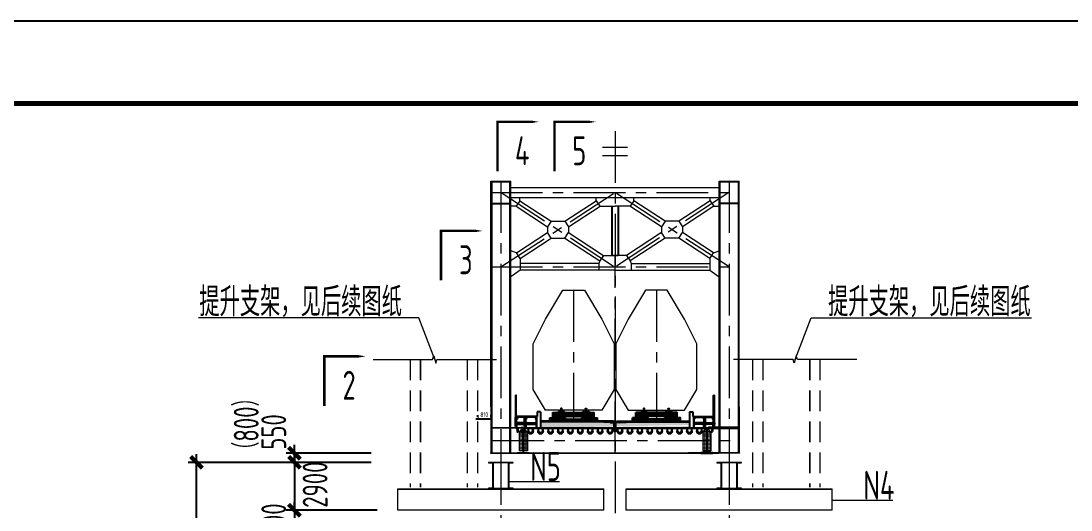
# Model space of a CAD drawing. Extents: x -2876908 to 633791, y -1383861 to 872234.
# Drawn here: x -5544 to 57937, y -728528 to -698933 of the extents above; entities that cross this region are included whole.
import ezdxf
from ezdxf.enums import TextEntityAlignment as Align

# ---------------------------------------------------------------- set-up
doc = ezdxf.new("R2010")
doc.units = 0
doc.header["$LTSCALE"] = 5
doc.header["$MEASUREMENT"] = 0
doc.linetypes.add('CENTER', pattern=[2, 1.25, -0.25, 0.25, -0.25])
doc.linetypes.add('DASHED', pattern=[0.75, 0.5, -0.25])
doc.layers.get('0').update_dxf_attribs({"linetype": 'CONTINUOUS', "lineweight": 25})
doc.layers.get('DEFPOINTS').update_dxf_attribs({"color": 35, "linetype": 'CONTINUOUS', "lineweight": 13})
for name, color, linetype, lineweight in [('1粗实线', 1, 'CONTINUOUS', 30), ('3中心线', 6, 'CENTER', 18), ('4虚线', 2, 'DASHED', 18), ('5标注', 3, 'CONTINUOUS', 15), ('6文本', 7, 'CONTINUOUS', 15), ('8轮廓线', 4, 'CONTINUOUS', 15), ('DIM', 3, 'CONTINUOUS', 0), ('HFZT', 5, 'CONTINUOUS', 15), ('THIN', 7, 'CONTINUOUS', 0)]:
    doc.layers.add(name, color=color, linetype=linetype, lineweight=lineweight)
for name, color, linetype in [('2', 2, 'DASHED'), ('3', 3, 'CONTINUOUS'), ('4', 4, 'CONTINUOUS'), ('尺寸线', 3, 'CONTINUOUS')]:
    doc.layers.add(name, color=color, linetype=linetype)
doc.styles.add('TSSD_Dimension', font='tssdeng.shx', dxfattribs={"width": 0.7, "bigfont": 'hztxt.shx'})
doc.styles.add('TSSD_NORM', font='tssdeng.shx', dxfattribs={"width": 0.7, "bigfont": 'hztxt.shx'})
doc.dimstyles.new('TSSD_100_100', dxfattribs={"dimtxt": 300, "dimasz": 100, "dimexe": 100, "dimexo": 250, "dimgap": 100, "dimtad": 1, "dimdec": 0, "dimzin": 0, "dimdsep": 46, "dimtxsty": 'TSSD_Dimension', "dimblk": 'ARCHTICK', "dimblk1": 'ARCHTICK', "dimblk2": 'ARCHTICK', "dimcen": 0, "dimdle": 100, "dimclrt": 7, "dimadec": 0, "dimazin": 0, "dimtfac": 1, "dimtdec": 0, "dimtix": 1, "dimtmove": 2, "dimatfit": 3, "dimfxl": 1, "dimtolj": 1, "dimtzin": 0, "dimarcsym": 0})
pattern_1 = [(45, (-2233.15496, 2225.79422), (-0.1, 0.1), [])]

# ---------------------------------------------------------------- blocks, each defined once
blk = doc.blocks.new('CRTS3型板式无砟轨道')
at = {"layer": '3', "ltscale": 2.5}
h = blk.add_hatch(dxfattribs=at)
h.set_pattern_fill('JIS_WOOD', color=252, scale=0.2, style=0)
h.set_pattern_definition(pattern_1)
h.paths.add_polyline_path([(14.5, 0), (14.5, 2), (5, 2), (5, 1), (-5, 1), (-5, 2), (-14.5, 2), (-14.5, 0)])
h = blk.add_hatch(dxfattribs=at)
h.set_pattern_fill('JIS_WOOD', color=252, scale=0.2, style=0)
h.set_pattern_definition(pattern_1)
h.paths.add_polyline_path([(12.5, 3), (12.5, 5.1), (-12.5, 5.1), (-12.5, 3)])
h = blk.add_hatch(dxfattribs=at)
h.set_pattern_fill('AR-CONC', color=252, scale=0.005, style=0)
h.set_pattern_definition([(50, (-2233.155, 2236.2254), (0.91092334, -0.07969543), [0.09525, -1.04775]), (355, (-2233.155, 2236.2254), (-0.17621413, 0.95528321), [0.0762, -0.8382]), (100.451, (-2233.07905, 2236.2188), (0.7347125, 0.87558344), [0.08095, -0.89045]), (46.1842, (-2233.155, 2236.4794), (1.3553952, -0.21021164), [0.142875, -1.571625]), (96.6356, (-2233.042, 2236.4619), (1.18702117, 1.2371278), [0.121425, -1.335675]), (351.184, (-2233.155, 2236.4794), (1.187023, 1.2371256), [0.1143, -1.2573]), (21, (-2233.028, 2236.4159), (0.7580744, -0.5113276), [0.09525, -1.04775]), (326, (-2233.028, 2236.4159), (0.30901014, 0.92093983), [0.0762, -0.8382]), (71.4514, (-2232.9648, 2236.3733), (1.06708245, 0.4096143), [0.08095, -0.89045]), (37.5, (-2233.15496, 2236.22544), (0.015443016, 0.422775194), [0, -0.82804, 0, -0.8509, 0, -0.841375]), (7.5, (-2233.15496, 2236.22544), (0.33409831, 0.500902874), [0, -0.48514, 0, -0.80899, 0, -0.320675]), (327.5, (-2233.43817, 2236.22544), (0.677952976, -0.02864372), [0, -0.3175, 0, -0.9906, 0, -1.31445]), (317.5, (-2233.5652, 2236.22544), (0.74064591, 0.12713246), [0, -0.41275, 0, -0.65786, 0, -0.93345])])
h.paths.add_polyline_path([(12.5, 3), (-12.5, 3), (-12.5, 2), (-5, 2), (-5, 1), (5, 1), (5, 2), (12.5, 2)])
h = blk.add_hatch(dxfattribs=at)
h.set_pattern_fill('JIS_WOOD', color=252, scale=0.2, style=0)
h.set_pattern_definition(pattern_1)
h.paths.add_polyline_path([(-5.08, 5.1, 0.682497), (-5.06, 5.15), (-5.93, 5.77, 0.409147), (-6.33, 5.64), (-6.45, 5.42, -0.526545), (-6.47, 5.42), (-6.5, 5.46, 0.220916), (-6.51, 5.46), (-8.38, 5.46, 0.220916), (-8.4, 5.46), (-8.42, 5.42, -0.526545), (-8.45, 5.42), (-8.57, 5.64, 0.409147), (-8.97, 5.77), (-9.84, 5.15, 0.682497), (-9.82, 5.1)])
at = {"layer": '3'}
for p, q in [((-14.5, 2), (-5, 2)), ((-14.5, 0), (-14.5, 2)), ((-14.5, 0), (14.5, 0)), ((-12.5, 5.1), (12.5, 5.1)), ((-12.5, 2), (-12.5, 5.1)), ((-12.5, 3), (12.5, 3)), ((-5, 1), (-5, 2)), ((-5, 1), (5, 1)), ((5, 2), (14.5, 2)), ((5, 1), (5, 2)), ((12.5, 2), (12.5, 5.1)), ((14.5, 0), (14.5, 2))]:
    blk.add_line(p, q, dxfattribs=at)
for points in [[(-7.34, 5.93), (-7.34, 7.32, -0.414214), (-7.24, 7.42), (-7.18, 7.42), (-7.18, 7.52, 0.414214), (-7.27, 7.62), (-7.62, 7.62, 0.414214), (-7.72, 7.52), (-7.72, 7.42), (-7.65, 7.42, -0.414214), (-7.55, 7.32), (-7.55, 5.93, -0.414214), (-7.75, 5.73), (-7.93, 5.73, 0.414214), (-8.13, 5.53), (-6.76, 5.53, 0.414233), (-6.96, 5.73), (-7.14, 5.73, -0.414214), (-7.34, 5.93)], [(7.34, 5.93), (7.34, 7.32, 0.414214), (7.24, 7.42), (7.17, 7.42), (7.17, 7.52, -0.414214), (7.27, 7.62), (7.62, 7.62, -0.414214), (7.72, 7.52), (7.72, 7.42), (7.65, 7.42, 0.414214), (7.55, 7.32), (7.55, 5.93, 0.414214), (7.75, 5.73), (7.93, 5.73, -0.414214), (8.13, 5.53), (6.76, 5.53, -0.414233), (6.96, 5.73), (7.14, 5.73, 0.414214), (7.34, 5.93)]]:
    blk.add_lwpolyline(points, format="xyb", dxfattribs=at)
blk.add_lwpolyline([(-10.66, 5.73), (-10.66, 5.73)], dxfattribs=at)
for points in [[(-9.82, 5.1), (-5.08, 5.1, 0.782963), (-5.06, 5.16), (-5.93, 5.77, 0.409147), (-6.33, 5.64), (-6.45, 5.42, -0.526545), (-6.47, 5.42), (-6.5, 5.46, 0.220916), (-6.51, 5.46), (-8.38, 5.46, 0.220916), (-8.4, 5.46), (-8.42, 5.42, -0.526545), (-8.45, 5.42), (-8.57, 5.64, 0.409147), (-8.97, 5.77), (-9.83, 5.16, 0.782963)], [(9.82, 5.1), (5.08, 5.1, -0.782963), (5.06, 5.16), (5.93, 5.77, -0.409147), (6.33, 5.64), (6.45, 5.42, 0.526545), (6.47, 5.42), (6.5, 5.46, -0.220916), (6.51, 5.46), (8.38, 5.46, -0.220916), (8.4, 5.46), (8.42, 5.42, 0.526545), (8.45, 5.42), (8.57, 5.64, -0.409147), (8.97, 5.77), (9.83, 5.16, -0.782963)]]:
    blk.add_lwpolyline(points, format="xyb", close=True, dxfattribs=at)
for points in [[(-8.42, 3.95), (-6.37, 3.95), (-6.37, 2.48), (-8.42, 2.48)], [(8.42, 3.95), (6.37, 3.95), (6.37, 2.48), (8.42, 2.48)]]:
    blk.add_lwpolyline(points, close=True, dxfattribs=at)
blk = doc.blocks.new('U肋')
at = {"color": 0}
for p, q in [((-1.09, -2.32), (-1.5, 0)), ((-1.5, 0), (-1.42, 0)), ((-1.42, 0), (-1.5, 0)), ((-1.01, -2.31), (-1.42, 0)), ((1.42, 0), (1.01, -2.31)), ((1.5, 0), (1.09, -2.32)), ((1.42, 0), (1.5, 0)), ((1.5, 0), (1.42, 0)), ((-0.51, -2.72), (0.51, -2.72)), ((-0.51, -2.8), (0.51, -2.8))]:
    blk.add_line(p, q, dxfattribs=at)
at = {"color": 3}
for p, q in [((-1.24, -1.91), (-1.16, -1.9)), ((-0.2, -3.4), (0.2, -3.4)), ((1.24, -1.91), (1.16, -1.9))]:
    blk.add_line(p, q, dxfattribs=at)
blk.add_line((1.24, -1.91), (1.16, -1.9))
for centre, radius, start, end in [((-1.47, -1.96), 0.23, 10.61033, 185.02162), ((-0.2, -1.9), 1.5, 182.87104, 270), ((0.2, -1.9), 1.5, 270, 357.12895), ((1.47, -1.96), 0.23, 354.97836, 169.38967)]:
    blk.add_arc(centre, radius, start, end, dxfattribs=at)
at = {"color": 0}
for centre, radius, start, end in [((-0.51, -2.22), 0.58, 190.12467, 270), ((-0.51, -2.22), 0.5, 190.12467, 270), ((0.51, -2.22), 0.5, 270, 349.87533), ((0.51, -2.22), 0.58, 270, 349.87533)]:
    blk.add_arc(centre, radius, start, end, dxfattribs=at)
blk = doc.blocks.new('dds')
for points in [[(-1099285, -6316, -1), (-1099285, -6340, -1)], [(-1099205, -6236, -1), (-1099205, -6260, -1)], [(-1099205, -6316, -1), (-1099205, -6340, -1)], [(-1099105, -6236, 1), (-1099105, -6260, 1)], [(-1099105, -6316, 1), (-1099105, -6340, 1)], [(-1099025, -6316, 1), (-1099025, -6340, 1)], [(-1110465, -6396, -1), (-1110465, -6420, -1)], [(-1110465, -6476, -1), (-1110465, -6500, -1)], [(-1110465, -6556, -1), (-1110465, -6580, -1)], [(-1110465, -6636, -1), (-1110465, -6660, -1)], [(-1110465, -6716, -1), (-1110465, -6740, -1)], [(-1110465, -6796, -1), (-1110465, -6820, -1)], [(-1110465, -6876, -1), (-1110465, -6900, -1)], [(-1110465, -6956, -1), (-1110465, -6980, -1)], [(-1110385, -6396, -1), (-1110385, -6420, -1)], [(-1110385, -6476, -1), (-1110385, -6500, -1)], [(-1110385, -6556, -1), (-1110385, -6580, -1)], [(-1110385, -6636, -1), (-1110385, -6660, -1)], [(-1110385, -6716, -1), (-1110385, -6740, -1)], [(-1110385, -6796, -1), (-1110385, -6820, -1)], [(-1110385, -6876, -1), (-1110385, -6900, -1)], [(-1110385, -6956, -1), (-1110385, -6980, -1)], [(-1110305, -6396, -1), (-1110305, -6420, -1)], [(-1110305, -6476, 1), (-1110305, -6500, 1)], [(-1110305, -6556, -1), (-1110305, -6580, -1)], [(-1110305, -6636, -1), (-1110305, -6660, -1)], [(-1110305, -6716, -1), (-1110305, -6740, -1)], [(-1110305, -6796, -1), (-1110305, -6820, -1)], [(-1110305, -6876, -1), (-1110305, -6900, -1)], [(-1110305, -6956, -1), (-1110305, -6980, -1)], [(-1110205, -6396, 1), (-1110205, -6420, 1)], [(-1110205, -6476, 1), (-1110205, -6500, 1)], [(-1110205, -6556, 1), (-1110205, -6580, 1)], [(-1110205, -6636, 1), (-1110205, -6660, 1)], [(-1110205, -6716, 1), (-1110205, -6740, 1)], [(-1110205, -6796, 1), (-1110205, -6820, 1)], [(-1110205, -6876, 1), (-1110205, -6900, 1)], [(-1110205, -6956, 1), (-1110205, -6980, 1)], [(-1110125, -6396, 1), (-1110125, -6420, 1)], [(-1110125, -6476, 1), (-1110125, -6500, 1)], [(-1110125, -6556, 1), (-1110125, -6580, 1)], [(-1110125, -6636, 1), (-1110125, -6660, 1)], [(-1110125, -6716, 1), (-1110125, -6740, 1)], [(-1110125, -6796, 1), (-1110125, -6820, 1)], [(-1110125, -6876, 1), (-1110125, -6900, 1)], [(-1110125, -6956, 1), (-1110125, -6980, 1)], [(-1110045, -6396, 1), (-1110045, -6420, 1)], [(-1110045, -6476, 1), (-1110045, -6500, 1)], [(-1110045, -6556, 1), (-1110045, -6580, 1)], [(-1110045, -6636, 1), (-1110045, -6660, 1)], [(-1110045, -6716, 1), (-1110045, -6740, 1)], [(-1110045, -6796, 1), (-1110045, -6820, 1)], [(-1110045, -6876, 1), (-1110045, -6900, 1)], [(-1110045, -6956, 1), (-1110045, -6980, 1)], [(-1099365, -6396, -1), (-1099365, -6420, -1)], [(-1099365, -6476, -1), (-1099365, -6500, -1)], [(-1099365, -6556, -1), (-1099365, -6580, -1)], [(-1099365, -6636, -1), (-1099365, -6660, -1)], [(-1099365, -6716, -1), (-1099365, -6740, -1)], [(-1099365, -6796, -1), (-1099365, -6820, -1)], [(-1099365, -6876, -1), (-1099365, -6900, -1)], [(-1099365, -6956, -1), (-1099365, -6980, -1)], [(-1099285, -6396, -1), (-1099285, -6420, -1)], [(-1099285, -6476, -1), (-1099285, -6500, -1)], [(-1099285, -6556, -1), (-1099285, -6580, -1)], [(-1099285, -6636, -1), (-1099285, -6660, -1)], [(-1099285, -6716, -1), (-1099285, -6740, -1)], [(-1099285, -6796, -1), (-1099285, -6820, -1)], [(-1099285, -6876, -1), (-1099285, -6900, -1)], [(-1099285, -6956, -1), (-1099285, -6980, -1)], [(-1099205, -6396, -1), (-1099205, -6420, -1)], [(-1099205, -6476, -1), (-1099205, -6500, -1)], [(-1099205, -6556, -1), (-1099205, -6580, -1)], [(-1099205, -6636, -1), (-1099205, -6660, -1)], [(-1099205, -6716, -1), (-1099205, -6740, -1)], [(-1099205, -6796, -1), (-1099205, -6820, -1)], [(-1099205, -6876, -1), (-1099205, -6900, -1)], [(-1099205, -6956, -1), (-1099205, -6980, -1)], [(-1099105, -6396, 1), (-1099105, -6420, 1)], [(-1099105, -6476, -1), (-1099105, -6500, -1)], [(-1099105, -6556, 1), (-1099105, -6580, 1)], [(-1099105, -6636, 1), (-1099105, -6660, 1)], [(-1099105, -6716, 1), (-1099105, -6740, 1)], [(-1099105, -6796, 1), (-1099105, -6820, 1)], [(-1099105, -6876, 1), (-1099105, -6900, 1)], [(-1099105, -6956, 1), (-1099105, -6980, 1)], [(-1099025, -6396, 1), (-1099025, -6420, 1)], [(-1099025, -6476, 1), (-1099025, -6500, 1)], [(-1099025, -6556, 1), (-1099025, -6580, 1)], [(-1099025, -6636, 1), (-1099025, -6660, 1)], [(-1099025, -6716, 1), (-1099025, -6740, 1)], [(-1099025, -6796, 1), (-1099025, -6820, 1)], [(-1099025, -6876, 1), (-1099025, -6900, 1)], [(-1099025, -6956, 1), (-1099025, -6980, 1)], [(-1098945, -6396, 1), (-1098945, -6420, 1)], [(-1098945, -6476, 1), (-1098945, -6500, 1)], [(-1098945, -6556, 1), (-1098945, -6580, 1)], [(-1098945, -6636, 1), (-1098945, -6660, 1)], [(-1098945, -6716, 1), (-1098945, -6740, 1)], [(-1098945, -6796, 1), (-1098945, -6820, 1)], [(-1098945, -6876, 1), (-1098945, -6900, 1)], [(-1098945, -6956, 1), (-1098945, -6980, 1)], [(-1110465, -7036, -1), (-1110465, -7060, -1)], [(-1110465, -7116, -1), (-1110465, -7140, -1)], [(-1110465, -7196, -1), (-1110465, -7220, -1)], [(-1110465, -7276, -1), (-1110465, -7300, -1)], [(-1110465, -7356, -1), (-1110465, -7380, -1)], [(-1110465, -7436, -1), (-1110465, -7460, -1)], [(-1110385, -7036, -1), (-1110385, -7060, -1)], [(-1110385, -7116, -1), (-1110385, -7140, -1)], [(-1110385, -7196, -1), (-1110385, -7220, -1)], [(-1110385, -7276, -1), (-1110385, -7300, -1)], [(-1110385, -7356, -1), (-1110385, -7380, -1)], [(-1110385, -7436, -1), (-1110385, -7460, -1)], [(-1110305, -7036, -1), (-1110305, -7060, -1)], [(-1110305, -7116, -1), (-1110305, -7140, -1)], [(-1110305, -7196, 1), (-1110305, -7220, 1)], [(-1110305, -7276, -1), (-1110305, -7300, -1)], [(-1110305, -7356, -1), (-1110305, -7380, -1)], [(-1110305, -7436, -1), (-1110305, -7460, -1)], [(-1110205, -7036, 1), (-1110205, -7060, 1)], [(-1110205, -7116, 1), (-1110205, -7140, 1)], [(-1110205, -7196, 1), (-1110205, -7220, 1)], [(-1110205, -7276, 1), (-1110205, -7300, 1)], [(-1110205, -7356, 1), (-1110205, -7380, 1)], [(-1110205, -7436, 1), (-1110205, -7460, 1)], [(-1110125, -7036, 1), (-1110125, -7060, 1)], [(-1110125, -7116, 1), (-1110125, -7140, 1)], [(-1110125, -7196, 1), (-1110125, -7220, 1)], [(-1110125, -7276, 1), (-1110125, -7300, 1)], [(-1110125, -7356, 1), (-1110125, -7380, 1)], [(-1110125, -7436, 1), (-1110125, -7460, 1)], [(-1110045, -7036, 1), (-1110045, -7060, 1)], [(-1110045, -7116, 1), (-1110045, -7140, 1)], [(-1110045, -7196, 1), (-1110045, -7220, 1)], [(-1110045, -7276, 1), (-1110045, -7300, 1)], [(-1110045, -7356, 1), (-1110045, -7380, 1)], [(-1110045, -7436, 1), (-1110045, -7460, 1)], [(-1099365, -7036, -1), (-1099365, -7060, -1)], [(-1099365, -7116, -1), (-1099365, -7140, -1)], [(-1099365, -7196, -1), (-1099365, -7220, -1)], [(-1099365, -7276, -1), (-1099365, -7300, -1)], [(-1099365, -7356, -1), (-1099365, -7380, -1)], [(-1099365, -7436, -1), (-1099365, -7460, -1)], [(-1099285, -7036, -1), (-1099285, -7060, -1)], [(-1099285, -7116, -1), (-1099285, -7140, -1)], [(-1099285, -7196, -1), (-1099285, -7220, -1)], [(-1099285, -7276, -1), (-1099285, -7300, -1)], [(-1099285, -7356, -1), (-1099285, -7380, -1)], [(-1099285, -7436, -1), (-1099285, -7460, -1)], [(-1099205, -7036, -1), (-1099205, -7060, -1)], [(-1099205, -7116, -1), (-1099205, -7140, -1)], [(-1099205, -7196, -1), (-1099205, -7220, -1)], [(-1099205, -7276, -1), (-1099205, -7300, -1)], [(-1099205, -7356, -1), (-1099205, -7380, -1)], [(-1099205, -7436, -1), (-1099205, -7460, -1)], [(-1099105, -7036, 1), (-1099105, -7060, 1)], [(-1099105, -7116, 1), (-1099105, -7140, 1)], [(-1099105, -7196, -1), (-1099105, -7220, -1)], [(-1099105, -7276, 1), (-1099105, -7300, 1)], [(-1099105, -7356, 1), (-1099105, -7380, 1)], [(-1099105, -7436, 1), (-1099105, -7460, 1)], [(-1099025, -7036, 1), (-1099025, -7060, 1)], [(-1099025, -7116, 1), (-1099025, -7140, 1)], [(-1099025, -7196, 1), (-1099025, -7220, 1)], [(-1099025, -7276, 1), (-1099025, -7300, 1)], [(-1099025, -7356, 1), (-1099025, -7380, 1)], [(-1099025, -7436, 1), (-1099025, -7460, 1)], [(-1098945, -7036, 1), (-1098945, -7060, 1)], [(-1098945, -7116, 1), (-1098945, -7140, 1)], [(-1098945, -7196, 1), (-1098945, -7220, 1)], [(-1098945, -7276, 1), (-1098945, -7300, 1)], [(-1098945, -7356, 1), (-1098945, -7380, 1)], [(-1098945, -7436, 1), (-1098945, -7460, 1)]]:
    blk.add_hatch(color=256).paths.add_polyline_path(points)
at = {"layer": '3', "ltscale": 0.01}
h = blk.add_hatch(dxfattribs=at)
h.set_pattern_fill('AR-CONC', color=256, style=0)
h.set_pattern_definition([(50, (-871281.92, 668068.76), (182.18467, -15.939086), [19.05, -209.55]), (355, (-871281.92, 668068.76), (-35.242826, 191.056643), [15.24, -167.64]), (100.451, (-871266.74, 668067.43), (146.9425, 175.116688), [16.19, -178.09]), (46.1842, (-871281.92, 668119.56), (271.07904, -42.04233), [28.575, -314.325]), (96.6356, (-871259.33, 668116.05), (237.40423, 247.42556), [24.285, -267.135]), (351.184, (-871281.92, 668119.56), (237.40461, 247.42512), [22.86, -251.46]), (21, (-871256.52, 668106.86), (151.61488, -102.26552), [19.05, -209.55]), (326, (-871256.52, 668106.86), (61.80203, 184.187966), [15.24, -167.64]), (71.4514, (-871243.89, 668098.34), (213.41649, 81.922858), [16.19, -178.09]), (37.5, (-871281.92, 668068.76), (3.088603, 84.555039), [0, -165.608, 0, -170.18, 0, -168.275]), (7.5, (-871281.92, 668068.76), (66.819663, 100.180575), [0, -97.028, 0, -161.798, 0, -64.135]), (327.5, (-871338.564, 668068.76), (135.590595, -5.728744), [0, -63.5, 0, -198.12, 0, -262.89]), (317.5, (-871363.96, 668068.76), (148.129181, 25.426491), [0, -82.55, 0, -131.572, 0, -186.69])])
edge = h.paths.add_edge_path()
edge.add_line((-1109196, -5762), (-1109205, -6101))
edge.add_line((-1108655, -5751), (-1109196, -5762))
edge.add_line((-1105755, -5751), (-1108655, -5751))
edge.add_line((-1105005, -5778), (-1105755, -5751))
edge.add_line((-1105005, -5778), (-1104705, -5778))
edge.add_line((-1104405, -5778), (-1104705, -5778))
edge.add_line((-1104405, -5778), (-1103655, -5751))
edge.add_line((-1103655, -5751), (-1100755, -5751))
edge.add_line((-1100755, -5751), (-1100205, -5762))
edge.add_line((-1100205, -5762), (-1100205, -5938))
edge.add_line((-1109205, -6107), (-1109205, -6095))
edge.add_line((-1109150, -6101), (-1100205, -6101))
edge.add_line((-1100205, -6101), (-1100205, -6001))
at = {"layer": '4'}
for points in [[(-1110385, -6316, -1), (-1110385, -6340, -1)], [(-1110305, -6236, -1), (-1110305, -6260, -1)], [(-1110305, -6316, -1), (-1110305, -6340, -1)], [(-1110205, -6236, 1), (-1110205, -6260, 1)], [(-1110205, -6316, 1), (-1110205, -6340, 1)], [(-1110125, -6316, 1), (-1110125, -6340, 1)]]:
    blk.add_hatch(color=4, dxfattribs=at).paths.add_polyline_path(points)
for p, q in [((-1110505, -6377), (-1110355, -6198)), ((-1110005, -6377), (-1110155, -6198)), ((-1105155, -6117), (-1104855, -6117)), ((-1104713, -6120), (-1104697, -6120)), ((-1104555, -6117), (-1104255, -6117)), ((-1099405, -6377), (-1099255, -6198)), ((-1099255, -6198), (-1099055, -6198)), ((-1098905, -6377), (-1099055, -6198)), ((-1110505, -6377), (-1110505, -7498)), ((-1110005, -6377), (-1110005, -7498)), ((-1099405, -6377), (-1099405, -7498)), ((-1098905, -6377), (-1098905, -7498)), ((-1110625, -7589), (-1109885, -7589)), ((-1110625, -7589), (-1110625, -7617)), ((-1110005, -7498), (-1110505, -7498)), ((-1110265, -7589), (-1110265, -7661)), ((-1110245, -7589), (-1110245, -7661)), ((-1109885, -7589), (-1109885, -7617)), ((-1098785, -7589), (-1099525, -7589)), ((-1099525, -7589), (-1099525, -7617)), ((-1099405, -7498), (-1098905, -7498)), ((-1099165, -7589), (-1099165, -7661)), ((-1099145, -7589), (-1099145, -7661)), ((-1098785, -7589), (-1098785, -7617)), ((-1110625, -7661), (-1110625, -7641)), ((-1109885, -7661), (-1110625, -7661)), ((-1109885, -7661), (-1109885, -7641)), ((-1099525, -7661), (-1099525, -7641)), ((-1099525, -7661), (-1098785, -7661)), ((-1098785, -7661), (-1098785, -7641))]:
    blk.add_line(p, q)
at = {"ltscale": 2.5}
blk.add_line((-1097180, -7617), (-1097180, -7645), dxfattribs=at)
for centre in [(-1099285, -6328), (-1099205, -6248), (-1099205, -6328), (-1099105, -6248), (-1099105, -6328), (-1099025, -6328), (-1110465, -6408), (-1110465, -6488), (-1110465, -6568), (-1110465, -6648), (-1110465, -6728), (-1110465, -6808), (-1110465, -6888), (-1110465, -6968), (-1110385, -6408), (-1110385, -6488), (-1110385, -6568), (-1110385, -6648), (-1110385, -6728), (-1110385, -6808), (-1110385, -6888), (-1110385, -6968), (-1110305, -6408), (-1110305, -6488), (-1110305, -6568), (-1110305, -6648), (-1110305, -6728), (-1110305, -6808), (-1110305, -6888), (-1110305, -6968), (-1110205, -6408), (-1110205, -6488), (-1110205, -6568), (-1110205, -6648), (-1110205, -6728), (-1110205, -6808), (-1110205, -6888), (-1110205, -6968), (-1110125, -6408), (-1110125, -6488), (-1110125, -6568), (-1110125, -6648), (-1110125, -6728), (-1110125, -6808), (-1110125, -6888), (-1110125, -6968), (-1110045, -6408), (-1110045, -6488), (-1110045, -6568), (-1110045, -6648), (-1110045, -6728), (-1110045, -6808), (-1110045, -6888), (-1110045, -6968), (-1099365, -6408), (-1099365, -6488), (-1099365, -6568), (-1099365, -6648), (-1099365, -6728), (-1099365, -6808), (-1099365, -6888), (-1099365, -6968), (-1099285, -6408), (-1099285, -6488), (-1099285, -6568), (-1099285, -6648), (-1099285, -6728), (-1099285, -6808), (-1099285, -6888), (-1099285, -6968), (-1099205, -6408), (-1099205, -6488), (-1099205, -6568), (-1099205, -6648), (-1099205, -6728), (-1099205, -6808), (-1099205, -6888), (-1099205, -6968), (-1099105, -6408), (-1099105, -6488), (-1099105, -6568), (-1099105, -6648), (-1099105, -6728), (-1099105, -6808), (-1099105, -6888), (-1099105, -6968), (-1099025, -6408), (-1099025, -6488), (-1099025, -6568), (-1099025, -6648), (-1099025, -6728), (-1099025, -6808), (-1099025, -6888), (-1099025, -6968), (-1098945, -6408), (-1098945, -6488), (-1098945, -6568), (-1098945, -6648), (-1098945, -6728), (-1098945, -6808), (-1098945, -6888), (-1098945, -6968), (-1110465, -7048), (-1110465, -7128), (-1110465, -7208), (-1110465, -7288), (-1110465, -7368), (-1110465, -7448), (-1110385, -7048), (-1110385, -7128), (-1110385, -7208), (-1110385, -7288), (-1110385, -7368), (-1110385, -7448), (-1110305, -7048), (-1110305, -7128), (-1110305, -7208), (-1110305, -7288), (-1110305, -7368), (-1110305, -7448), (-1110205, -7048), (-1110205, -7128), (-1110205, -7208), (-1110205, -7288), (-1110205, -7368), (-1110205, -7448), (-1110125, -7048), (-1110125, -7128), (-1110125, -7208), (-1110125, -7288), (-1110125, -7368), (-1110125, -7448), (-1110045, -7048), (-1110045, -7128), (-1110045, -7208), (-1110045, -7288), (-1110045, -7368), (-1110045, -7448), (-1099365, -7048), (-1099365, -7128), (-1099365, -7208), (-1099365, -7288), (-1099365, -7368), (-1099365, -7448), (-1099285, -7048), (-1099285, -7128), (-1099285, -7208), (-1099285, -7288), (-1099285, -7368), (-1099285, -7448), (-1099205, -7048), (-1099205, -7128), (-1099205, -7208), (-1099205, -7288), (-1099205, -7368), (-1099205, -7448), (-1099105, -7048), (-1099105, -7128), (-1099105, -7208), (-1099105, -7288), (-1099105, -7368), (-1099105, -7448), (-1099025, -7048), (-1099025, -7128), (-1099025, -7208), (-1099025, -7288), (-1099025, -7368), (-1099025, -7448), (-1098945, -7048), (-1098945, -7128), (-1098945, -7208), (-1098945, -7288), (-1098945, -7368), (-1098945, -7448)]:
    blk.add_circle(centre, 12)
at = {"layer": '2', "color": 2, "linetype": 'DASHED', "ltscale": 0.5}
for p, q in [((-1110265, -6198), (-1110265, -7498)), ((-1110245, -6198), (-1110245, -7498)), ((-1099165, -6198), (-1099165, -7498)), ((-1099145, -6198), (-1099145, -7498))]:
    blk.add_line(p, q, dxfattribs=at)
at = {"layer": '3', "color": 3}
for p, q in [((-1108655, -5691), (-1109205, -5702)), ((-1105755, -5691), (-1108655, -5691)), ((-1104796, -5710), (-1105755, -5691))]:
    blk.add_line(p, q, dxfattribs=at)
at = {"layer": '3', "ltscale": 2.5}
for p, q in [((-1104755, -5773), (-1104796, -5710)), ((-1104655, -5773), (-1104614, -5710))]:
    blk.add_line(p, q, dxfattribs=at)
at = {"layer": '3', "color": 3}
for points in [[(-1104614, -5710), (-1103655, -5691), (-1100755, -5691), (-1100205, -5702)], [(-1104755, -6312), (-1104755, -5773)], [(-1104655, -6312), (-1104655, -5773)]]:
    blk.add_lwpolyline(points, dxfattribs=at)
at = {"layer": '3'}
blk.add_lwpolyline([(-1104755, -6312, 0.414214), (-1104705, -6312, 0.414214), (-1104655, -6312, 0.414214), (-1104705, -6312)], format="xyb", dxfattribs=at)
at = {"layer": '3中心线', "ltscale": 500}
for p, q in [((-1111605, 8823), (-1111605, -7645)), ((-1097805, 8823), (-1097805, -7645)), ((-1112205, 8133), (-1097205, 8133)), ((-1111605, 3633), (-1104705, 8133)), ((-1111588, 8133), (-1104705, 3633)), ((-1097822, 8133), (-1104705, 3633)), ((-1097805, 3633), (-1104705, 8133)), ((-1104705, -7641), (-1104705, 4336)), ((-1112205, 3633), (-1097205, 3633)), ((-1107205, 2221), (-1107205, -5751)), ((-1102205, 2221), (-1102205, -5751)), ((-1112121, -6867), (-1097255, -6867))]:
    blk.add_line(p, q, dxfattribs=at)
at = {"layer": '4', "color": 4}
for p, q in [((-1098747, -5459), (-1098747, -4127)), ((-1098747, -4127), (-1098684, -4127)), ((-1098741, -5459), (-1098741, -4127)), ((-1098684, -5459), (-1098684, -4127)), ((-1110655, -5459), (-1110730, -5459)), ((-1110730, -6033), (-1110730, -5459)), ((-1110726, -5793), (-1110726, -5459)), ((-1110669, -5793), (-1110669, -5459)), ((-1110663, -6033), (-1110663, -5459)), ((-1110655, -5808), (-1110655, -5468)), ((-1110651, -5733), (-1110651, -5559)), ((-1110645, -5459), (-1110645, -5427)), ((-1109473, -5427), (-1110645, -5427)), ((-1109463, -5459), (-1110645, -5459)), ((-1110095, -5467), (-1110609, -5467)), ((-1110170, -5467), (-1110170, -5459)), ((-1110170, -5811), (-1110170, -5467)), ((-1110103, -5467), (-1110103, -5459)), ((-1110103, -6033), (-1110103, -5467)), ((-1110095, -6101), (-1110095, -5468)), ((-1110091, -5733), (-1110091, -5559)), ((-1109509, -5467), (-1110049, -5467)), ((-1109473, -5459), (-1109473, -5427)), ((-1109463, -5468), (-1109463, -6034)), ((-1109455, -5469), (-1109463, -5469)), ((-1109455, -5427), (-1109455, -6101)), ((-1109455, -5427), (-1109405, -5427)), ((-1109455, -5469), (-1109455, -6034)), ((-1109205, -5129), (-1109405, -5129)), ((-1109405, -5129), (-1109405, -5427)), ((-1109205, -5129), (-1109205, -6101)), ((-1100205, -5129), (-1100205, -6101)), ((-1100205, -5129), (-1100005, -5129)), ((-1100005, -5129), (-1100005, -5427)), ((-1099955, -5427), (-1100005, -5427)), ((-1099955, -5427), (-1099955, -6101)), ((-1099955, -5469), (-1099955, -6034)), ((-1099955, -5469), (-1099947, -5469)), ((-1099947, -5459), (-1098765, -5459)), ((-1099947, -5468), (-1099947, -6034)), ((-1099937, -5427), (-1098765, -5427)), ((-1099937, -5459), (-1099937, -5427)), ((-1099901, -5467), (-1099361, -5467)), ((-1099319, -5733), (-1099319, -5559)), ((-1099315, -5467), (-1098801, -5467)), ((-1099315, -6101), (-1099315, -5468)), ((-1099307, -5467), (-1099307, -5459)), ((-1099307, -6033), (-1099307, -5467)), ((-1099240, -5467), (-1099240, -5459)), ((-1099240, -5811), (-1099240, -5467)), ((-1098765, -5459), (-1098765, -5427)), ((-1098759, -5733), (-1098759, -5559)), ((-1098755, -5459), (-1098680, -5459)), ((-1098755, -5808), (-1098755, -5468)), ((-1098747, -6033), (-1098747, -5459)), ((-1098741, -5793), (-1098741, -5459)), ((-1098684, -5793), (-1098684, -5459)), ((-1098680, -6033), (-1098680, -5459)), ((-1110730, -6033), (-1110655, -6033)), ((-1110663, -5793), (-1110726, -5793)), ((-1110020, -5808), (-1110720, -5808)), ((-1110720, -5808), (-1110720, -5883)), ((-1110720, -5816), (-1109478, -5816)), ((-1110720, -5883), (-1109478, -5883)), ((-1110655, -5883), (-1110655, -5808)), ((-1110655, -6089), (-1110655, -5883)), ((-1110643, -5893), (-1110655, -5893)), ((-1110643, -6089), (-1110643, -5893)), ((-1110636, -6117), (-1110622, -6319)), ((-1110603, -6117), (-1110603, -6317)), ((-1110603, -6317), (-1110583, -6317)), ((-1110603, -6317), (-1110583, -6317)), ((-1110583, -6117), (-1110583, -6317)), ((-1110155, -6198), (-1110355, -6198)), ((-1110255, -6101), (-1110351, -6089)), ((-1110255, -6117), (-1110255, -6101)), ((-1110255, -6101), (-1099155, -6101)), ((-1110255, -6117), (-1099055, -6117)), ((-1110170, -5883), (-1110170, -5808)), ((-1110170, -6033), (-1110170, -5883)), ((-1110170, -6033), (-1110095, -6033)), ((-1110095, -5893), (-1110083, -5893)), ((-1110083, -6101), (-1110083, -5893)), ((-1110020, -5808), (-1109478, -5808)), ((-1109478, -5816), (-1109520, -5816)), ((-1109478, -5816), (-1109520, -5816)), ((-1109478, -5808), (-1109478, -5883)), ((-1109463, -5883), (-1109463, -5808)), ((-1109463, -5883), (-1109463, -5808)), ((-1109455, -6034), (-1109463, -6034)), ((-1109455, -6034), (-1109463, -6034)), ((-1109455, -6034), (-1109463, -6034)), ((-1109455, -6034), (-1109463, -6034)), ((-1099955, -6034), (-1099947, -6034)), ((-1099955, -6034), (-1099947, -6034)), ((-1099955, -6034), (-1099947, -6034)), ((-1099955, -6034), (-1099947, -6034)), ((-1099947, -5883), (-1099947, -5808)), ((-1099947, -5883), (-1099947, -5808)), ((-1099390, -5808), (-1099932, -5808)), ((-1099932, -5808), (-1099932, -5883)), ((-1098690, -5816), (-1099932, -5816)), ((-1099932, -5816), (-1099890, -5816)), ((-1099932, -5816), (-1099890, -5816)), ((-1098690, -5883), (-1099932, -5883)), ((-1099390, -5808), (-1098690, -5808)), ((-1099327, -6101), (-1099327, -5893)), ((-1099315, -5893), (-1099327, -5893)), ((-1099240, -6033), (-1099315, -6033)), ((-1099240, -5883), (-1099240, -5808)), ((-1099240, -6033), (-1099240, -5883)), ((-1099155, -6101), (-1099059, -6089)), ((-1099155, -6117), (-1099155, -6101)), ((-1099155, -6117), (-1099155, -6101)), ((-1099155, -6117), (-1097955, -6117)), ((-1099155, -6117), (-1097255, -6117)), ((-1097955, -6089), (-1099059, -6089)), ((-1097255, -6089), (-1099059, -6089)), ((-1098858, -6117), (-1098858, -6317)), ((-1098838, -6317), (-1098858, -6317)), ((-1098838, -6317), (-1098858, -6317)), ((-1098848, -6117), (-1098848, -6317)), ((-1098838, -6117), (-1098838, -6317)), ((-1098805, -6117), (-1098818, -6319)), ((-1098767, -6089), (-1098767, -5893)), ((-1098767, -5893), (-1098755, -5893)), ((-1098766, -6079), (-1098656, -6079)), ((-1098766, -6079), (-1098766, -6089)), ((-1098766, -6079), (-1098656, -6079)), ((-1098766, -6079), (-1098766, -6089)), ((-1098755, -5883), (-1098755, -5808)), ((-1098755, -6089), (-1098755, -5883)), ((-1098680, -6033), (-1098755, -6033)), ((-1098747, -5793), (-1098684, -5793)), ((-1098690, -5808), (-1098690, -5883)), ((-1098656, -6079), (-1098656, -6089))]:
    blk.add_line(p, q, dxfattribs=at)
for points in [[(-1110655, -5459), (-1110607, -5459), (-1110607, -5463, -0.414214), (-1110611, -5467), (-1110641, -5467, 0.414214), (-1110650, -5476), (-1110650, -5542, 0.414214), (-1110641, -5550), (-1110611, -5550, -0.414214), (-1110607, -5555), (-1110607, -5559), (-1110655, -5559)], [(-1110095, -5459), (-1110047, -5459), (-1110047, -5463, -0.414214), (-1110051, -5467), (-1110081, -5467, 0.414214), (-1110090, -5476), (-1110090, -5542, 0.414214), (-1110081, -5550), (-1110051, -5550, -0.414214), (-1110047, -5555), (-1110047, -5559), (-1110095, -5559)], [(-1109463, -5459), (-1109511, -5459), (-1109511, -5463, 0.414214), (-1109507, -5467), (-1109477, -5467, -0.414214), (-1109468, -5476), (-1109468, -5542, -0.414214), (-1109477, -5550), (-1109507, -5550, 0.414214), (-1109511, -5555), (-1109511, -5559), (-1109463, -5559)], [(-1099947, -5459), (-1099899, -5459), (-1099899, -5463, -0.414214), (-1099903, -5467), (-1099933, -5467, 0.414214), (-1099942, -5476), (-1099942, -5542, 0.414214), (-1099933, -5550), (-1099903, -5550, -0.414214), (-1099899, -5555), (-1099899, -5559), (-1099947, -5559)], [(-1099315, -5459), (-1099363, -5459), (-1099363, -5463, 0.414214), (-1099359, -5467), (-1099329, -5467, -0.414214), (-1099320, -5476), (-1099320, -5542, -0.414214), (-1099329, -5550), (-1099359, -5550, 0.414214), (-1099363, -5555), (-1099363, -5559), (-1099315, -5559)], [(-1098755, -5459), (-1098803, -5459), (-1098803, -5463, 0.414214), (-1098799, -5467), (-1098769, -5467, -0.414214), (-1098760, -5476), (-1098760, -5542, -0.414214), (-1098769, -5550), (-1098799, -5550, 0.414214), (-1098803, -5555), (-1098803, -5559), (-1098755, -5559)], [(-1110580, -5808), (-1110580, -5806, 0.414214), (-1110584, -5802), (-1110640, -5802, -0.414214), (-1110649, -5793), (-1110649, -5737, 0.414214), (-1110653, -5733), (-1110655, -5733), (-1110655, -5808)], [(-1110020, -5808), (-1110020, -5806, 0.414214), (-1110024, -5802), (-1110080, -5802, -0.414214), (-1110089, -5793), (-1110089, -5737, 0.414214), (-1110093, -5733), (-1110095, -5733), (-1110095, -5808)], [(-1109538, -5808), (-1109538, -5806, -0.414214), (-1109534, -5802), (-1109478, -5802, 0.414214), (-1109469, -5793), (-1109469, -5737, -0.414214), (-1109465, -5733), (-1109463, -5733), (-1109463, -5808)], [(-1099872, -5808), (-1099872, -5806, 0.414214), (-1099876, -5802), (-1099932, -5802, -0.414214), (-1099941, -5793), (-1099941, -5737, 0.414214), (-1099945, -5733), (-1099947, -5733), (-1099947, -5808)], [(-1099390, -5808), (-1099390, -5806, -0.414214), (-1099386, -5802), (-1099330, -5802, 0.414214), (-1099321, -5793), (-1099321, -5737, -0.414214), (-1099317, -5733), (-1099315, -5733), (-1099315, -5808)], [(-1098830, -5808), (-1098830, -5806, -0.414214), (-1098826, -5802), (-1098770, -5802, 0.414214), (-1098761, -5793), (-1098761, -5737, -0.414214), (-1098757, -5733), (-1098755, -5733), (-1098755, -5808)]]:
    blk.add_lwpolyline(points, format="xyb", close=True, dxfattribs=at)
for centre, radius in [((-1098717, -4277), 15), ((-1110693, -5277), 15), ((-1098717, -5277), 15), ((-1110385, -6328), 12), ((-1110305, -6248), 12), ((-1110305, -6328), 12), ((-1110205, -6248), 12), ((-1110205, -6328), 12), ((-1110125, -6328), 12)]:
    blk.add_circle(centre, radius, dxfattribs=at)
for centre, radius, start, end in [((-1110593, -6317), 30, 183.70111, 70.52878), ((-1110593, -6317), 30, 183.70111, 70.52878), ((-1110583, -6117), 30, 270, 0), ((-1110255, -6117), 35, 180, 0), ((-1098858, -6117), 30, 180, 270), ((-1098848, -6317), 30, 109.47122, 356.29889), ((-1098848, -6317), 30, 109.47122, 356.29889)]:
    blk.add_arc(centre, radius, start, end, dxfattribs=at)
at = {"layer": '8轮廓线'}
for p, q in [((-1112205, -4830), (-1112205, 8823)), ((-1112205, 8823), (-1111005, 8823)), ((-1112155, 8823), (-1112155, -7563)), ((-1112155, 8783), (-1111055, 8783)), ((-1111055, -7617), (-1111055, 8823)), ((-1111005, -7617), (-1111005, 8823)), ((-1111005, 8433), (-1098405, 8433)), ((-1098405, -7617), (-1098405, 8823)), ((-1098405, 8823), (-1097205, 8823)), ((-1098355, -7617), (-1098355, 8823)), ((-1098355, 8783), (-1097255, 8783)), ((-1097255, 8823), (-1097255, -7563)), ((-1097205, -4830), (-1097205, 8823)), ((-1111005, 7833), (-1098405, 7833)), ((-1110466, 7638), (-1110685, 7303)), ((-1110466, 7638), (-1110466, 7833)), ((-1110466, 7638), (-1108565, 6396)), ((-1107739, 6393), (-1105835, 7635)), ((-1105836, 7638), (-1105836, 7833)), ((-1105836, 7638), (-1105617, 7303)), ((-1103574, 7638), (-1103793, 7303)), ((-1101671, 6393), (-1103576, 7635)), ((-1103574, 7638), (-1103574, 7833)), ((-1098945, 7638), (-1100845, 6396)), ((-1098945, 7638), (-1098945, 7833)), ((-1098945, 7638), (-1098726, 7303)), ((-1112155, 7483), (-1111055, 7483)), ((-1112155, 7443), (-1111055, 7443)), ((-1110685, 7303), (-1111005, 7303)), ((-1110685, 7303), (-1108784, 6061)), ((-1107521, 6058), (-1105612, 7303)), ((-1105617, 7303), (-1104705, 7303)), ((-1104905, 7303), (-1104905, 4328)), ((-1103793, 7303), (-1104705, 7303)), ((-1104505, 7303), (-1104505, 4328)), ((-1101889, 6058), (-1103799, 7303)), ((-1098726, 7303), (-1100626, 6061)), ((-1098726, 7303), (-1098405, 7303)), ((-1097255, 7483), (-1098355, 7483)), ((-1097255, 7443), (-1098355, 7443)), ((-1108565, 6396), (-1108784, 6061)), ((-1108565, 6396), (-1107739, 6393)), ((-1107739, 6393), (-1107521, 6058)), ((-1101671, 6393), (-1101889, 6058)), ((-1100845, 6396), (-1101671, 6393)), ((-1100845, 6396), (-1100626, 6061)), ((-1108784, 6061), (-1108784, 5712)), ((-1107521, 6058), (-1107520, 5712)), ((-1101889, 6058), (-1101890, 5712)), ((-1100626, 6061), (-1100627, 5712)), ((-1110665, 4485), (-1108784, 5712)), ((-1110446, 4150), (-1108565, 5377)), ((-1108565, 5377), (-1108784, 5712)), ((-1108565, 5377), (-1107739, 5377)), ((-1107739, 5377), (-1107520, 5712)), ((-1107739, 5378), (-1105622, 3993)), ((-1107520, 5712), (-1105403, 4328)), ((-1101890, 5712), (-1104007, 4328)), ((-1101671, 5378), (-1103788, 3993)), ((-1101671, 5377), (-1101890, 5712)), ((-1100845, 5377), (-1101671, 5377)), ((-1100845, 5377), (-1100627, 5712)), ((-1098964, 4150), (-1100845, 5377)), ((-1098745, 4485), (-1100627, 5712)), ((-1110665, 4485), (-1111005, 4596)), ((-1110446, 4150), (-1110665, 4485)), ((-1098964, 4150), (-1098745, 4485)), ((-1098745, 4485), (-1098405, 4596)), ((-1110446, 4150), (-1110446, 3833)), ((-1105680, 3833), (-1110446, 3833)), ((-1110446, 3833), (-1110446, 3433)), ((-1105622, 3993), (-1105680, 3833)), ((-1105680, 3833), (-1105680, 3433)), ((-1105403, 4328), (-1105622, 3993)), ((-1105403, 4328), (-1104505, 4328)), ((-1104007, 4328), (-1104905, 4328)), ((-1104007, 4328), (-1103788, 3993)), ((-1103788, 3993), (-1103730, 3833)), ((-1103730, 3833), (-1098964, 3833)), ((-1103730, 3833), (-1103730, 3433)), ((-1098964, 4150), (-1098964, 3833)), ((-1098964, 3833), (-1098964, 3433)), ((-1110446, 3433), (-1111005, 3037)), ((-1104705, 3433), (-1110446, 3433)), ((-1104705, 3433), (-1098964, 3433)), ((-1098964, 3433), (-1098405, 3037)), ((-1110726, -5459), (-1110726, -4127)), ((-1110663, -4127), (-1110726, -4127)), ((-1110669, -5459), (-1110669, -4127)), ((-1110663, -5459), (-1110663, -4127)), ((-1112205, -4830), (-1112205, -7617)), ((-1112155, -4830), (-1112155, -7617)), ((-1097255, -4830), (-1097255, -7617)), ((-1097205, -4830), (-1097205, -7617)), ((-1112155, -6089), (-1110351, -6089)), ((-1110255, -6117), (-1112155, -6117)), ((-1112230, -7617), (-1109155, -7617)), ((-1112230, -7617), (-1112230, -7645)), ((-1110980, -7617), (-1110980, -7645)), ((-1109155, -7617), (-1100255, -7617)), ((-1097180, -7617), (-1100255, -7617)), ((-1098430, -7617), (-1098430, -7645)), ((-1112230, -7645), (-1110980, -7645)), ((-1110980, -7641), (-1098430, -7641)), ((-1097180, -7645), (-1098430, -7645))]:
    blk.add_line(p, q, dxfattribs=at)
for points in [[(-1109645, -3779), (-1109645, -1029), (-1108905, 471), (-1107855, 2221), (-1106555, 2221), (-1105505, 471), (-1104765, -1029), (-1104765, -3779), (-1105505, -5029), (-1108905, -5029)], [(-1099765, -3779), (-1099765, -1029), (-1100505, 471), (-1101555, 2221), (-1102855, 2221), (-1103905, 471), (-1104645, -1029), (-1104645, -3779), (-1103905, -5029), (-1100505, -5029)]]:
    blk.add_lwpolyline(points, close=True, dxfattribs=at)
blk.add_circle((-1110693, -4277), 15, dxfattribs=at)
at = {"layer": '尺寸线'}
for p, q in [((-1104905, 7303), (-1104905, 4328)), ((-1104505, 7303), (-1104505, 4328)), ((-1110255, -6117), (-1110255, -7617)), ((-1108655, -5751), (-1109205, -5762)), ((-1105755, -5751), (-1108655, -5751)), ((-1105005, -5778), (-1105755, -5751)), ((-1105005, -5778), (-1104705, -5778)), ((-1104405, -5778), (-1104705, -5778)), ((-1104405, -5778), (-1103655, -5751)), ((-1103655, -5751), (-1100755, -5751)), ((-1100755, -5751), (-1100205, -5762)), ((-1099155, -6117), (-1099155, -7617))]:
    blk.add_line(p, q, dxfattribs=at)
blk.add_arc((-1099155, -6117), 35, 180, 0, dxfattribs=at)
at = {"xscale": 100, "yscale": 100, "zscale": 100}
for p in [(-1109205, -6117), (-1108005, -6117), (-1107405, -6117)]:
    blk.add_blockref('U肋', p, dxfattribs=at)
at = {"layer": '3', "color": 6, "yscale": 100, "zscale": 100}
for p, xscale in [((-1107205, -5691), 100), ((-1102205, -5691), -100)]:
    blk.add_blockref('CRTS3型板式无砟轨道', p, dxfattribs=dict(at, xscale=xscale))
at = {"layer": '4', "color": 4, "xscale": 100, "yscale": 100, "zscale": 100}
blk.add_blockref('U肋', (-1109805, -6117), dxfattribs=at)
blk.add_blockref('U肋', (-1109805, -6117), dxfattribs=at)
at = {"layer": '尺寸线', "xscale": 100, "yscale": 100, "zscale": 100}
for p in [(-1109205, -6117), (-1108605, -6117), (-1108605, -6117), (-1108005, -6117), (-1107405, -6117), (-1106805, -6117), (-1106805, -6117), (-1106205, -6117), (-1106205, -6117), (-1105605, -6117), (-1105605, -6117), (-1105005, -6117), (-1104405, -6117), (-1103805, -6117), (-1103205, -6117), (-1102605, -6117), (-1102005, -6117), (-1101405, -6117), (-1100805, -6117), (-1100205, -6117), (-1099605, -6117)]:
    blk.add_blockref('U肋', p, dxfattribs=at)
blk = doc.blocks.new('施工设计图框')
at = {"color": 7, "linetype": 'Continuous'}
blk.add_lwpolyline([(-395.5, -13.5), (-395.5, 283.5), (24.5, 283.5), (24.5, -13.5), (-395.5, -13.5)], dxfattribs=at)
at = {"layer": '1粗实线', "color": 7, "linetype": 'Continuous', "const_width": 0.6}
blk.add_lwpolyline([(-370.5, -3.5), (-370.5, 273.5), (14.5, 273.5), (14.5, -3.5), (-370.5, -3.5)], dxfattribs=at)
at = {"layer": 'HFZT', "color": 2, "style": 'TSSD_NORM', "width": 0.7}
for tag, height, p in [('比例尺', 2.5, (7.25, 17.5)), ('图号', 2.5, (-20.49, 3.5)), ('日期', 2.5, (7.25, 3.5)), ('图名', 4, (-76.24, 0.75))]:
    blk.add_attdef(tag, text='', height=height, dxfattribs=at).set_placement(p, align=Align.MIDDLE)
blk = doc.blocks.new('_ArchTick')
at = {"color": 0, "linetype": 'ByBlock', "const_width": 0.5}
blk.add_lwpolyline([(-0.71, -0.71), (0.71, 0.71)], dxfattribs=at)
blk = doc.blocks.new('*D982')
at = {"layer": 'DEFPOINTS', "color": 0, "transparency": 16777216}
for p in [(10988, -725093), (16878, -725093), (16878, -725643)]:
    blk.add_point(p, dxfattribs=at)
at = {"layer": 'DIM', "color": 0, "lineweight": -2, "transparency": 16777216}
for p, q in [((10988, -725093), (10988, -724593)), ((15628, -725093), (10488, -725093)), ((10988, -725643), (10988, -725093)), ((15628, -725643), (10488, -725643)), ((10988, -725643), (10988, -726143))]:
    blk.add_line(p, q, dxfattribs=at)
at = {"layer": 'DIM', "color": 0, "lineweight": -2, "transparency": 16777216, "xscale": 500, "yscale": 500, "zscale": 500}
for p, rotation in [((10988, -725093), 270), ((10988, -725643), 90)]:
    blk.add_blockref('_ArchTick', p, dxfattribs=dict(at, rotation=rotation))
at = {"layer": 'DIM', "color": 7, "transparency": 16777216, "insert": (9738, -723803), "char_height": 1500, "attachment_point": 5, "rotation": 90, "style": 'TSSD_Dimension'}
blk.add_mtext('\\A1;550', dxfattribs=at)
blk = doc.blocks.new('*D983')
at = {"layer": 'DEFPOINTS', "color": 0, "transparency": 16777216}
for p in [(5064, -725643), (16878, -725643), (16878, -747343)]:
    blk.add_point(p, dxfattribs=at)
at = {"layer": 'DIM', "color": 0, "lineweight": -2, "transparency": 16777216}
for p, q in [((5064, -747843), (5064, -725143)), ((15628, -725643), (4564, -725643)), ((15628, -747343), (4564, -747343))]:
    blk.add_line(p, q, dxfattribs=at)
at = {"layer": 'DIM', "color": 0, "lineweight": -2, "transparency": 16777216, "xscale": 500, "yscale": 500, "zscale": 500}
for p, rotation in [((5064, -725643), 90), ((5064, -747343), 270)]:
    blk.add_blockref('_ArchTick', p, dxfattribs=dict(at, rotation=rotation))
at = {"layer": 'DIM', "color": 7, "transparency": 16777216, "insert": (3814, -736493), "char_height": 1500, "attachment_point": 5, "rotation": 90, "style": 'TSSD_Dimension'}
blk.add_mtext('\\A1;21700', dxfattribs=at)
blk = doc.blocks.new('*D984')
at = {"layer": 'DEFPOINTS', "color": 0, "transparency": 16777216}
for p in [(16878, -725643), (10988, -728543), (17243, -728543)]:
    blk.add_point(p, dxfattribs=at)
at = {"layer": 'DIM', "color": 0, "lineweight": -2, "transparency": 16777216}
for p, q in [((10988, -725143), (10988, -729043)), ((15628, -725643), (10488, -725643)), ((15993, -728543), (10488, -728543))]:
    blk.add_line(p, q, dxfattribs=at)
at = {"layer": 'DIM', "color": 0, "lineweight": -2, "transparency": 16777216, "xscale": 500, "yscale": 500, "zscale": 500}
for p, rotation in [((10988, -725643), 90), ((10988, -728543), 270)]:
    blk.add_blockref('_ArchTick', p, dxfattribs=dict(at, rotation=rotation))
at = {"layer": 'DIM', "color": 7, "transparency": 16777216, "insert": (12238, -726993), "char_height": 1500, "attachment_point": 5, "rotation": 90, "style": 'TSSD_Dimension'}
blk.add_mtext('\\A1;2900', dxfattribs=at)
blk = doc.blocks.new('*D985')
at = {"layer": 'DEFPOINTS', "color": 0, "transparency": 16777216}
for p in [(17243, -728543), (10988, -730343), (16878, -730343)]:
    blk.add_point(p, dxfattribs=at)
at = {"layer": 'DIM', "color": 0, "lineweight": -2, "transparency": 16777216}
for p, q in [((10988, -728543), (10988, -728043)), ((15993, -728543), (10488, -728543)), ((10988, -728543), (10988, -730343)), ((15628, -730343), (10488, -730343)), ((10988, -730343), (10988, -730843))]:
    blk.add_line(p, q, dxfattribs=at)
at = {"layer": 'DIM', "color": 0, "lineweight": -2, "transparency": 16777216, "xscale": 500, "yscale": 500, "zscale": 500}
for p, rotation in [((10988, -728543), 270), ((10988, -730343), 90)]:
    blk.add_blockref('_ArchTick', p, dxfattribs=dict(at, rotation=rotation))
at = {"layer": 'DIM', "color": 7, "transparency": 16777216, "insert": (9738, -729443), "char_height": 1500, "attachment_point": 5, "rotation": 90, "style": 'TSSD_Dimension'}
blk.add_mtext('\\A1;1800', dxfattribs=at)
blk = doc.blocks.new('*D1941')
at = {"layer": 'DEFPOINTS', "color": 0, "transparency": 16777216}
for p in [(22058, -723038), (22868, -723004), (22868, -723038)]:
    blk.add_point(p, dxfattribs=at)
at = {"layer": 'DIM', "color": 0, "lineweight": -2, "transparency": 16777216}
for p, q in [((21958, -723004), (22968, -723004)), ((22058, -722788), (22058, -722904)), ((22868, -722788), (22868, -722904))]:
    blk.add_line(p, q, dxfattribs=at)
at = {"layer": 'DIM', "color": 0, "lineweight": -2, "transparency": 16777216, "xscale": 100, "yscale": 100, "zscale": 100, "rotation": 180}
blk.add_blockref('_ArchTick', (22058, -723004), dxfattribs=at)
at = {"layer": 'DIM', "color": 0, "lineweight": -2, "transparency": 16777216, "xscale": 100, "yscale": 100, "zscale": 100}
blk.add_blockref('_ArchTick', (22868, -723004), dxfattribs=at)
at = {"layer": 'DIM', "color": 7, "transparency": 16777216, "insert": (22463, -722754), "char_height": 300, "attachment_point": 5, "style": 'TSSD_Dimension'}
blk.add_mtext('\\A1;810', dxfattribs=at)

msp = doc.modelspace()

# ---------------------------------------------------------------- linework, layer by layer
at = {"layer": '3中心线', "ltscale": 500}
for p, q in [((30368.402, -705598.176), (30368.402, -785682.654)), ((23468.405, -725093.414), (23468.405, -770343.414)), ((37268.398, -725093.414), (37268.398, -770343.414))]:
    msp.add_line(p, q, dxfattribs=at)
at = {"layer": '4虚线', "ltscale": 500}
for p, q in [((17978.405, -719415.267), (17978.405, -727143.414)), ((17988.405, -719415.267), (17988.405, -727143.414)), ((18598.405, -719415.267), (18598.405, -727143.414)), ((18608.405, -719415.267), (18608.405, -727143.414)), ((21428.405, -719415.267), (21428.405, -727143.414)), ((21438.405, -719415.267), (21438.405, -727143.414)), ((22048.405, -719415.267), (22048.405, -727143.414)), ((22058.405, -719415.267), (22058.405, -727143.414)), ((38678.398, -719415.267), (38678.398, -727143.414)), ((38688.398, -719415.267), (38688.398, -727143.414)), ((39298.398, -719415.267), (39298.398, -727143.414)), ((39308.398, -719415.267), (39308.398, -727143.414)), ((42128.398, -719415.267), (42128.398, -727143.414)), ((42138.398, -719415.267), (42138.398, -727143.414)), ((42748.398, -719415.267), (42748.398, -727143.414)), ((42758.398, -719415.267), (42758.398, -727143.414))]:
    msp.add_line(p, q, dxfattribs=at)
at = {"layer": '5标注'}
for p, q in [((18513.086, -716898.22), (5183.835, -716898.22)), ((19468.405, -719415.267), (18513.086, -716898.22)), ((41268.398, -719415.267), (42223.717, -716898.22)), ((42223.717, -716898.22), (55552.968, -716898.22)), ((23968.405, -726801.572), (27011.45, -726801.572)), ((43493.398, -727938.545), (47175.193, -727938.545))]:
    msp.add_line(p, q, dxfattribs=at)
at = {"layer": '5标注', "flags": 128}
for points in [[(23260.233, -708037.097, 150, 150, 0), (23260.233, -705037.097, 150, 150, 0), (24760.233, -705037.097, 350, 0, 0), (25760.233, -705037.097, 0, 0, 0)], [(26710.233, -708037.097, 150, 150, 0), (26710.233, -705037.097, 150, 150, 0), (28210.233, -705037.097, 350, 0, 0), (29210.233, -705037.097, 0, 0, 0)], [(19852.387, -714637.02, 150, 150, 0), (19852.387, -711637.02, 150, 150, 0), (21352.387, -711637.02, 350, 0, 0), (22352.387, -711637.02, 0, 0, 0)], [(12790.845, -722229.146, 150, 150, 0), (12790.845, -719229.146, 150, 150, 0), (14290.845, -719229.146, 350, 0, 0), (15290.845, -719229.146, 0, 0, 0)]]:
    msp.add_lwpolyline(points, format="xyseb", dxfattribs=at)
at = {"layer": '8轮廓线'}
for p, q in [((17243.405, -728543.414), (17243.405, -727243.414)), ((17243.405, -727243.414), (29693.405, -727243.414)), ((17243.405, -727273.414), (29693.405, -727273.414)), ((29693.405, -728543.414), (29693.405, -727243.414)), ((31043.398, -728543.414), (31043.398, -727243.414)), ((31043.398, -727243.414), (43493.398, -727243.414)), ((31043.398, -727273.414), (43493.398, -727273.414)), ((43493.398, -728543.414), (43493.398, -727243.414)), ((17243.405, -728513.414), (29693.405, -728513.414)), ((31043.398, -728513.414), (43493.398, -728513.414))]:
    msp.add_line(p, q, dxfattribs=at)
for points in [[(22718.405, -727243.414), (24218.405, -727243.414), (24218.405, -727213.414), (23968.405, -727213.414), (23968.405, -725673.414), (24218.405, -725673.414), (24218.405, -725643.414), (22718.405, -725643.414), (22718.405, -725673.414), (22968.405, -725673.414), (22968.405, -727213.414), (22718.405, -727213.414)], [(22998.405, -727213.414), (23938.405, -727213.414), (23938.405, -725673.414), (22998.405, -725673.414)], [(36518.398, -727243.414), (38018.398, -727243.414), (38018.398, -727213.414), (37768.398, -727213.414), (37768.398, -725673.414), (38018.398, -725673.414), (38018.398, -725643.414), (36518.398, -725643.414), (36518.398, -725673.414), (36768.398, -725673.414), (36768.398, -727213.414), (36518.398, -727213.414)], [(36798.398, -727213.414), (37738.398, -727213.414), (37738.398, -725673.414), (36798.398, -725673.414)]]:
    msp.add_lwpolyline(points, close=True, dxfattribs=at)
at = {"layer": 'THIN'}
for p, q in [((31118.402, -706598.176), (29618.402, -706598.176)), ((31118.402, -707098.176), (29618.402, -707098.176))]:
    msp.add_line(p, q, dxfattribs=at)
at = {"layer": 'THIN', "flags": 128}
for points in [[(15741.772, -719415.267), (19338.405, -719415.267), (19408.405, -719195.267), (19528.405, -719635.267), (19598.405, -719415.267), (23195.037, -719415.267)], [(44995.031, -719415.267), (41398.398, -719415.267), (41328.398, -719195.267), (41208.398, -719635.267), (41138.398, -719415.267), (37541.766, -719415.267)], [(44995.031, -719415.267), (41398.398, -719415.267), (41328.398, -719195.267), (41208.398, -719635.267), (41138.398, -719415.267), (37541.766, -719415.267)]]:
    msp.add_lwpolyline(points, dxfattribs=at)

# ---------------------------------------------------------------- block references
at = {"xscale": 500, "yscale": 500, "zscale": 500}
msp.add_blockref('施工设计图框', (121218.121, -840682.579), dxfattribs=at)
at = {"layer": '5标注'}
msp.add_blockref('dds', (1135073.547, -717448.54), dxfattribs=at)

# ---------------------------------------------------------------- texts
at = {"layer": '5标注', "color": 7, "char_height": 1750, "style": 'TSSD_NORM'}
for s, insert, attachment_point in [('提升支架，见后续图纸', (17487.479, -716865.72), 9), ('提升支架，见后续图纸', (43249.324, -716865.72), 7), ('N5', (25239.838, -726769.072), 7), ('N4', (47264.755, -727906.045), 9)]:
    msp.add_mtext(s, dxfattribs=dict(at, insert=insert, attachment_point=attachment_point))
at = {"layer": '6文本', "style": 'TSSD_NORM', "width": 0.7}
for s, p in [('4', (24760.233, -706787.097)), ('5', (28210.233, -706787.097)), ('3', (21352.387, -713387.02)), ('2', (14290.845, -720979.146))]:
    msp.add_text(s, height=1750, dxfattribs=at).set_placement(p, align=Align.MIDDLE_CENTER)
at = {"layer": 'DIM', "color": 7, "insert": (8087.116, -723325.889), "char_height": 1500, "attachment_point": 5, "rotation": 90, "style": 'TSSD_Dimension'}
msp.add_mtext('\\A1;（800）', dxfattribs=at)

# ---------------------------------------------------------------- dimensions: what is measured, and where the dimension line sits
at = {"layer": 'DIM'}
for base, p2, picture, middle in [((10987.547, -725093.414), (16878.405, -725093.414), '*D982', (9737.547, -723803.03)), ((10987.547, -728543.414), (17243.405, -728543.414), '*D984', (12237.547, -726993.414))]:
    dim = msp.add_linear_dim(base=base, p1=(16878.405, -725643.414), p2=p2, angle=90, dimstyle='TSSD_100_100', override={"dimtxt": 1500, "dimasz": 500, "dimexe": 500, "dimexo": 1250, "dimgap": 500, "dimdle": 500}, dxfattribs=at)
    dim.commit()
    dim.dimension.update_dxf_attribs({"geometry": picture, "text_midpoint": middle, "dimtype": 160})
dim = msp.add_linear_dim(base=(22868.405, -723004.288), p1=(22058.405, -723038.253), p2=(22868.405, -723038.253), dimstyle='TSSD_100_100', dxfattribs=at)
dim.commit()
dim.dimension.update_dxf_attribs({"geometry": '*D1941', "text_midpoint": (22463.405, -722754.288)})
for base, p1, p2, picture, middle in [((5064.185, -725643.414), (16878.405, -747343.414), (16878.405, -725643.414), '*D983', (3814.185, -736493.414)), ((10987.547, -730343.414), (17243.405, -728543.414), (16878.405, -730343.414), '*D985', (9737.547, -729443.414))]:
    dim = msp.add_linear_dim(base=base, p1=p1, p2=p2, angle=90, dimstyle='TSSD_100_100', override={"dimtxt": 1500, "dimasz": 500, "dimexe": 500, "dimexo": 1250, "dimgap": 500, "dimdle": 500}, dxfattribs=at)
    dim.commit()
    dim.dimension.update_dxf_attribs({"geometry": picture, "text_midpoint": middle})

doc.saveas('drawing.dxf')
